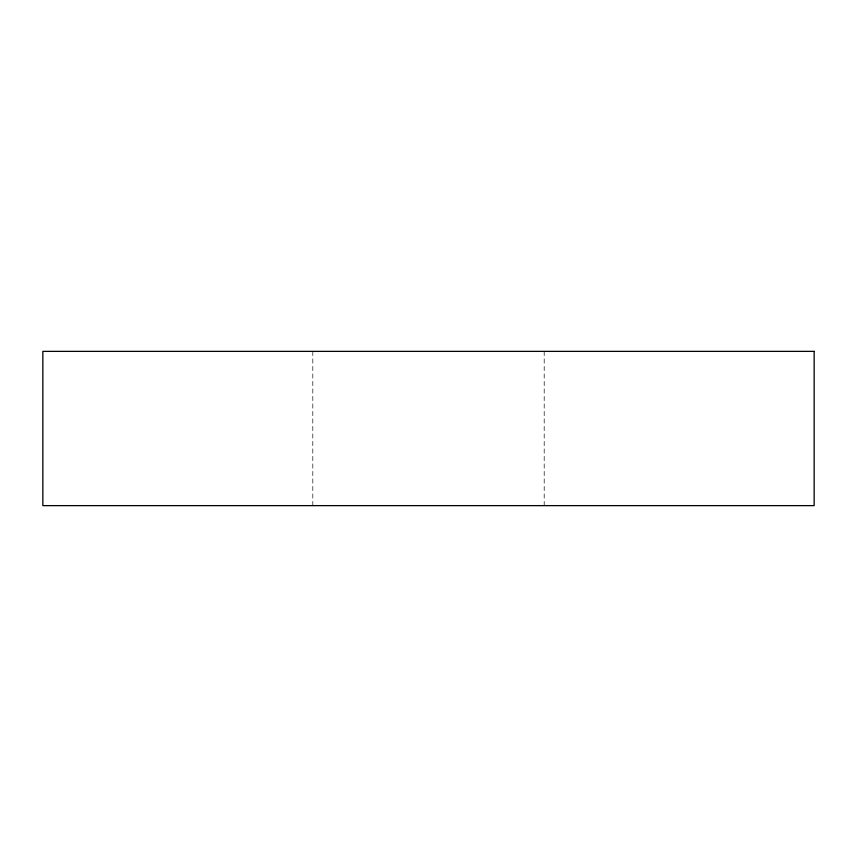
<?xml version="1.0" encoding="UTF-8"?>
<svg xmlns="http://www.w3.org/2000/svg" width="857" height="857" viewBox="0 0 857 857"><rect width="100%" height="100%" fill="white"/><g stroke="black" fill="none" stroke-linecap="round" stroke-linejoin="round"><path stroke-width="0.64" stroke-dasharray="4.29 3.21" d="M544.195 351.37L544.195 505.63M312.805 351.37L312.805 505.63"/><path stroke-width="1.29" d="M814.15 351.37L42.85 351.37L42.85 505.63L814.15 505.63L814.15 351.37"/></g></svg>
